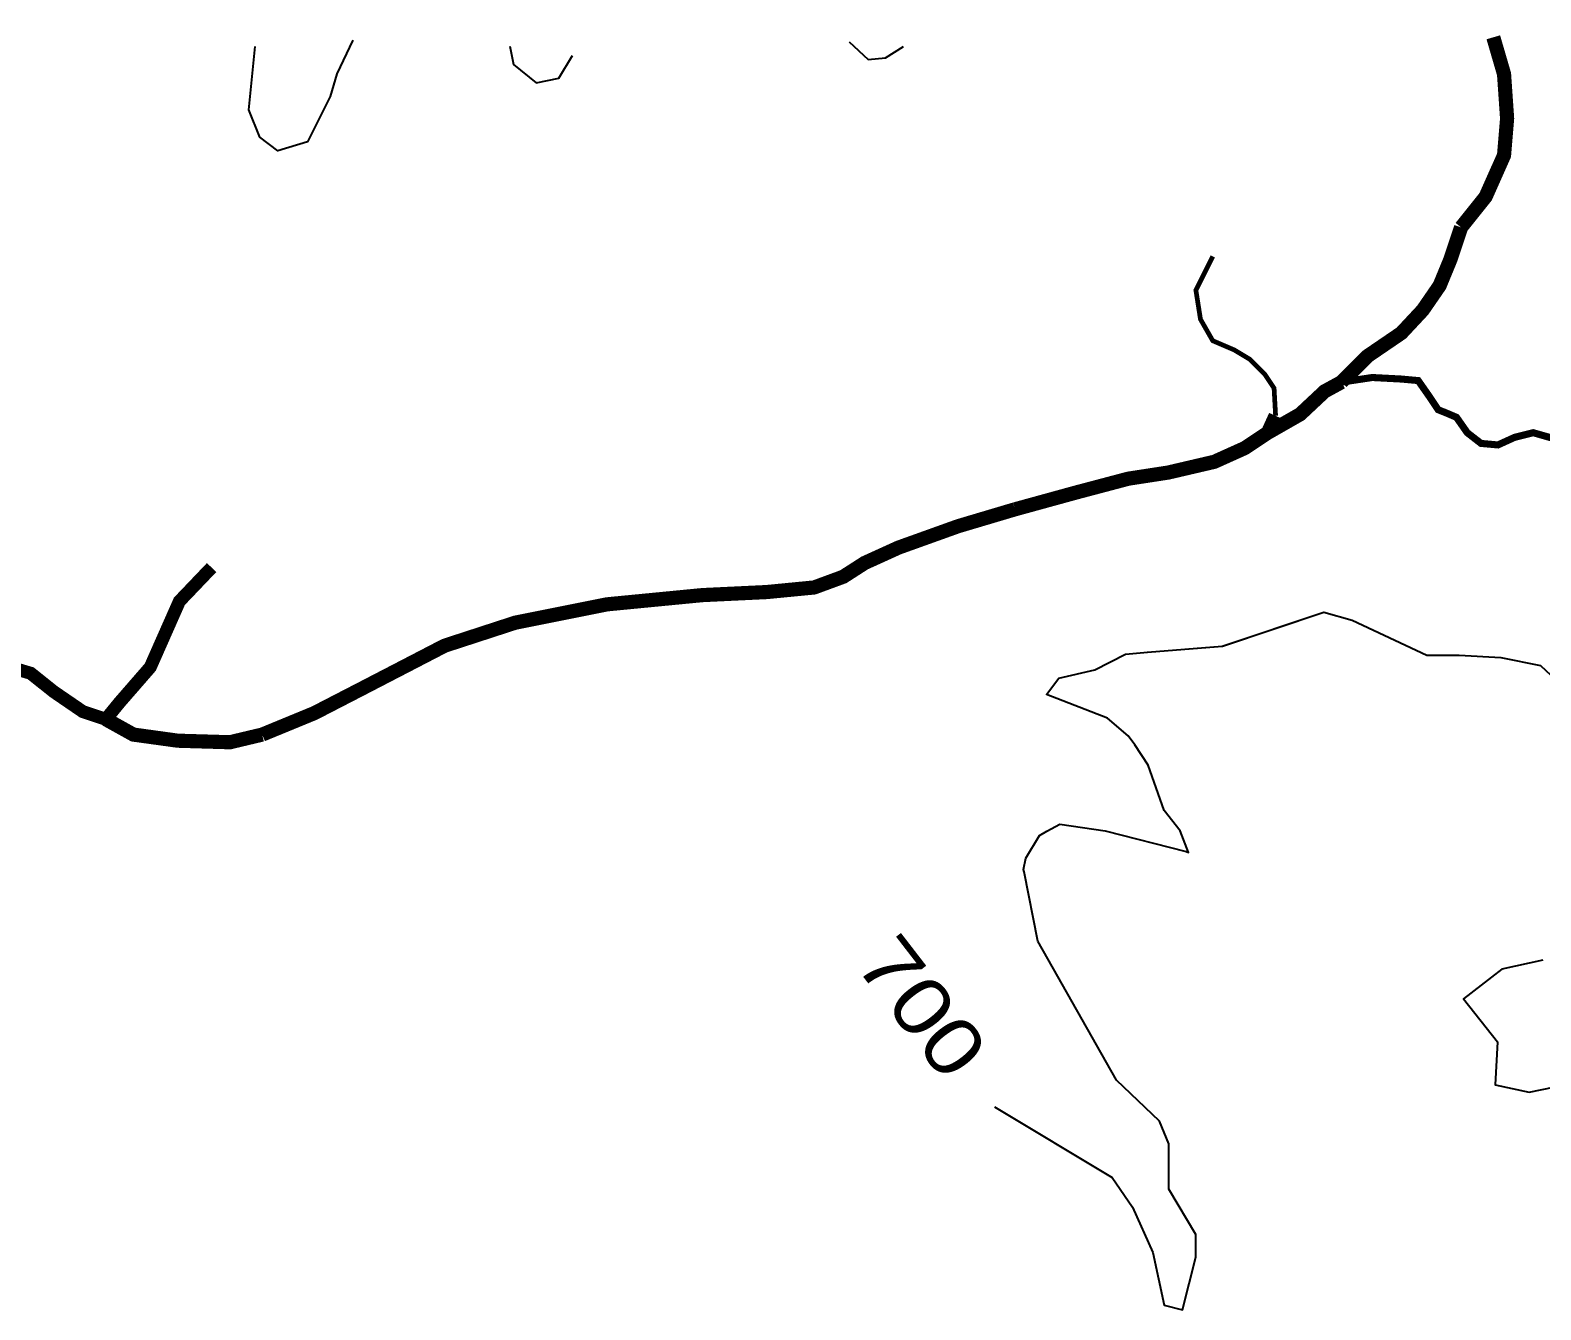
# Model space of a CAD drawing. Header units: inches. Extents: x -43639 to 75791, y -33466 to 47612.
# Drawn here: x 19515 to 51504, y 19117 to 46207 of the extents above; entities that cross this region are included whole.
import ezdxf

# ---------------------------------------------------------------- set-up
doc = ezdxf.new("R2010")
doc.units = ezdxf.units.IN
doc.header["$LTSCALE"] = 8
doc.header["$MEASUREMENT"] = 0
doc.linetypes.add('DIVIDE3', pattern=[0.75, 0.25, -0.125, 0, -0.125, 0, -0.125, 0, -0.125])
doc.layers.add('TOPO100', color=14, linetype='CONTINUOUS')
doc.layers.add('TOPOCREEK', color=5, linetype='CONTINUOUS')
doc.styles.get("Standard").update_dxf_attribs({"font": 'txt', "height": 0.2})

# ---------------------------------------------------------------- blocks, each defined once
blk = doc.blocks.new('801')
at = {"layer": 'TOPO100', "linetype": 'Continuous'}
for points in [[(39937, 23413), (42431, 21917), (42857, 21287), (43289, 20327), (43532, 19213), (43916, 19117), (44201, 20231), (44201, 20711), (43625, 21671), (43625, 22631), (43433, 23111), (42521, 23975), (40857, 26919), (40563, 28387), (40563, 28387), (40553, 28439), (40601, 28679), (40889, 29159), (41047, 29247), (41047, 29247), (41321, 29399), (42281, 29255), (43995, 28819), (43995, 28819), (44045, 28801), (43865, 29255), (43529, 29687), (43193, 30647), (42905, 31079), (42769, 31268), (42769, 31268), (42330, 31642), (42330, 31642), (41037, 32144), (41299, 32487), (41299, 32487), (42060, 32666), (42060, 32666), (42713, 32999), (43178, 33038), (43178, 33038), (44761, 33170), (46913, 33887), (47513, 33719), (49093, 32977), (49776, 32977), (50655, 32929), (51497, 32759), (52265, 32039)], [(51545, 26519), (50681, 26327), (50239, 25989), (50239, 25989), (49865, 25703), (50585, 24791), (50537, 23879), (51257, 23726), (52876, 24059)]]:
    blk.add_lwpolyline(points, dxfattribs=at)
blk = doc.blocks.new('902')
at = {"layer": 'TOPO100', "linetype": 'Continuous'}
for points in [[(26347, 45997), (26009, 45287), (25865, 44807), (25385, 43847), (24761, 43655), (24377, 43943), (24146, 44519), (24281, 45863)], [(29675, 45867), (29753, 45479), (30233, 45095), (30713, 45191), (31001, 45671)], [(36857, 45959), (37262, 45587), (37626, 45621), (37626, 45621), (38009, 45863)]]:
    blk.add_lwpolyline(points, dxfattribs=at)

msp = doc.modelspace()

# ---------------------------------------------------------------- linework, layer by layer
at = {"layer": 'TOPO100', "linetype": 'Continuous'}
for points in [[(39937.08998, 23413.35156), (42430.61798, 21917.23956), (42856.61798, 21287.23956), (43288.61798, 20327.23956), (43531.61798, 19212.89556), (43915.61798, 19116.89556), (44200.61798, 20231.23956), (44200.61798, 20711.23956), (43624.61798, 21671.23956), (43624.61798, 22631.23956), (43432.61798, 23111.23956), (42520.61798, 23975.23956), (40856.62598, 26919.24756), (40563.15398, 28386.51156), (40563.15398, 28386.51156), (40552.61798, 28439.23956), (40600.61798, 28679.23956), (40888.61798, 29159.23956), (41046.94598, 29247.19956), (41046.94598, 29247.19956), (41320.61798, 29399.23956), (42280.61798, 29255.23956), (43995.17798, 28818.87156), (43995.17798, 28818.87156), (44045.40998, 28801.42356), (43864.61798, 29255.23956), (43528.61798, 29687.23956), (43192.61798, 30647.23956), (42904.61798, 31079.23956), (42768.92198, 31267.95156), (42768.92198, 31267.95156), (42330.05798, 31642.13556), (42330.05798, 31642.13556), (41037.24998, 32144.23956), (41298.82598, 32486.59956), (41298.82598, 32486.59956), (42060.05798, 32666.21556), (42060.05798, 32666.21556), (42712.61798, 32999.23956), (43177.68998, 33037.99956), (43177.68998, 33037.99956), (44760.60998, 33169.90356), (46912.61798, 33887.23956), (47512.61798, 33719.23956), (49092.96998, 32977.37556), (49775.67398, 32977.37556), (50654.93798, 32928.89556), (51496.61798, 32759.23956), (52264.61798, 32039.23956)], [(51544.61798, 26519.23956), (50680.61798, 26327.23956), (50238.70598, 25989.29556), (50238.70598, 25989.29556), (49864.61798, 25703.23956), (50584.61798, 24791.23956), (50536.61798, 23879.23956), (51256.61798, 23725.63956), (52875.63398, 24058.68756)]]:
    msp.add_lwpolyline(points, dxfattribs=at)
at = {"layer": 'TOPOCREEK'}
for points, const_width in [([(49817.25752, 42033.80053), (50336.72327, 42682.69524), (50726.32289, 43558.70295), (50791.25595, 44337.3766), (50726.32289, 45278.27378), (50499.05634, 46056.94744)], 300), ([(47284.8606, 38756.8827), (47836.79329, 39308.44305), (48551.05906, 39795.11393), (49005.59216, 40281.78512), (49362.72484, 40800.90058), (49589.99139, 41352.46124), (49817.25752, 42033.80053)], 300), ([(45888.7956, 38043.09852), (45856.32907, 38627.10375), (45661.52905, 38919.10622), (45336.8629, 39243.55358), (45012.19676, 39438.22199), (44557.66366, 39632.89041), (44297.93057, 40087.1167), (44200.53098, 40703.56653), (44557.66366, 41417.35071)], 100), ([(40369.46865, 36063.9701), (41668.13364, 36420.86204), (42771.99903, 36712.86451), (43616.13134, 36842.64345), (44590.13061, 37069.75675), (45239.46289, 37361.75922), (45726.46253, 37686.20658), (45888.7956, 38043.09852)], 300), ([(24428.35399, 31294.59443), (25532.21938, 31748.82073), (26538.68476, 32267.9365), (28291.88285, 33176.38879), (29785.34786, 33663.05997), (31733.34556, 34052.3965), (33746.27632, 34247.06491), (35109.87479, 34311.95438), (36116.34017, 34409.28874), (36733.20634, 34636.40174), (37187.73903, 34928.40451), (37902.00479, 35252.85156), (39168.20367, 35707.07786), (40369.46865, 36063.9701)], 300), ([(21116.75782, 31619.04179), (21701.15705, 31294.59443), (22642.68937, 31164.81549), (23746.55475, 31132.3709), (24428.35399, 31294.59443)], 300)]:
    msp.add_lwpolyline(points, dxfattribs=dict(at, const_width=const_width))
at = {"layer": 'TOPOCREEK', "linetype": 'DIVIDE3'}
for points, const_width in [([(45726.46253, 37686.20658), (46408.26176, 38075.5434), (46927.72751, 38562.21428), (47284.8606, 38756.8827)], 300), ([(47284.8606, 38756.8827), (47934.1933, 38854.21675), (48551.05906, 38821.77217), (48908.19215, 38789.32728), (49135.45828, 38464.87993), (49330.2583, 38172.87746), (49492.59138, 38107.98799), (49719.85793, 38010.65393), (49947.12406, 37686.20658), (50239.32367, 37459.09328), (50596.45677, 37426.64869), (50953.58986, 37588.87222), (51343.18906, 37686.20658), (51797.72216, 37556.42763)], 150), ([(14980.56512, 23086.0774), (15272.76473, 24254.08788), (15370.16475, 25486.98752), (15532.49782, 26460.32959), (15662.36436, 27855.45307), (15824.69743, 28666.5713), (16084.43051, 29250.57624), (16766.22975, 29899.47095), (17512.96204, 30515.92078), (17967.49473, 31424.37337), (17999.96168, 32138.15755), (18097.36127, 32624.82844), (18519.42742, 32819.49685), (18876.56051, 32787.05196), (19525.89322, 32592.38355), (20012.89243, 32203.04702), (20629.75861, 31781.26531), (21116.75782, 31619.04179), (21408.95744, 31975.93373), (22058.29014, 32722.16249), (22675.15631, 34117.28597), (23356.95513, 34831.07015)], 275)]:
    msp.add_lwpolyline(points, dxfattribs=dict(at, const_width=const_width))
at = {"layer": 'TOPOCREEK'}
for points in [[(24428.35399, 31294.59443), (25532.21938, 31748.82073), (26538.68476, 32267.9365), (28291.88285, 33176.38879), (29785.34786, 33663.05997), (31733.34556, 34052.3965), (33746.27632, 34247.06491), (35109.87479, 34311.95438), (36116.34017, 34409.28874), (36733.20634, 34636.40174), (37187.73903, 34928.40451), (37902.00479, 35252.85156), (39168.20367, 35707.07786), (40369.46865, 36063.9701)], [(21116.75782, 31619.04179), (21701.15705, 31294.59443), (22642.68937, 31164.81549), (23746.55475, 31132.3709), (24428.35399, 31294.59443)]]:
    msp.add_lwpolyline(points, dxfattribs=at)

# ---------------------------------------------------------------- block references
for name in ['902', '801']:
    msp.add_blockref(name, (0, 0), dxfattribs=at)

# ---------------------------------------------------------------- texts
at = {"layer": 'TOPO100', "width": 1.2}
msp.add_text('700', height=1200, rotation=307.670925, dxfattribs=at).set_placement((36945.0216, 26438.82472))

doc.saveas('drawing.dxf')
